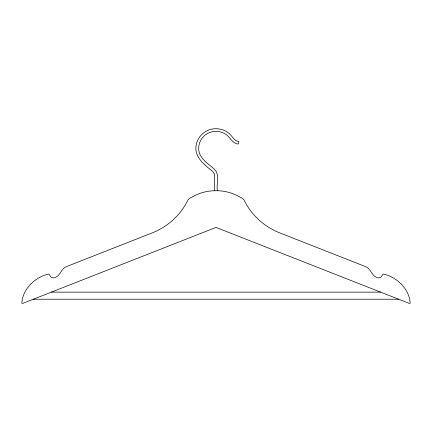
<?xml version="1.0" encoding="UTF-8"?>
<svg xmlns="http://www.w3.org/2000/svg" width="432" height="432" viewBox="0 0 432 432"><rect width="100%" height="100%" fill="white"/><g stroke="black" fill="none" stroke-linecap="round" stroke-linejoin="round"><path stroke-width="0.65" d="M214.634 190.766C205.189 190.787 195.853 194.087 188.163 199.508C181.116 214.601 168.102 226.562 152.663 232.713L66.463 266.598C60.718 268.758 60.043 277.231 53.59 277.943L51.305 277.349L48.746 274.012C35.246 276.928 22.405 289.035 21.843 303.302L22.88 303.34L216 227.416L409.12 303.34L410.157 303.302C409.595 289.035 396.754 276.928 383.254 274.012L380.695 277.349L378.41 277.943C371.957 277.231 371.282 268.758 365.537 266.598L279.337 232.713C263.898 226.562 250.884 214.601 243.837 199.508C235.402 193.514 224.986 190.274 214.634 190.766L214.634 175.694L214.396 174.047L212.603 171.25C204.336 164.997 193.698 156.611 196.231 144.774C197.489 137.943 202.613 132.149 209.137 129.838C215.757 127.521 223.441 128.806 228.901 133.223C232.303 135.94 234.004 141.064 238.918 141.512L238.189 144.077C231.714 143.467 229.959 136.199 224.662 133.585C219.364 130.637 212.636 130.637 207.338 133.585C202.149 136.501 198.688 142.187 198.677 148.165C198.364 158.171 208.251 163.469 214.585 169.403C220.153 174.998 216.113 183.924 217.366 190.766M51.397 292.129L380.603 292.129M33.356 299.219L398.644 299.219"/></g></svg>
